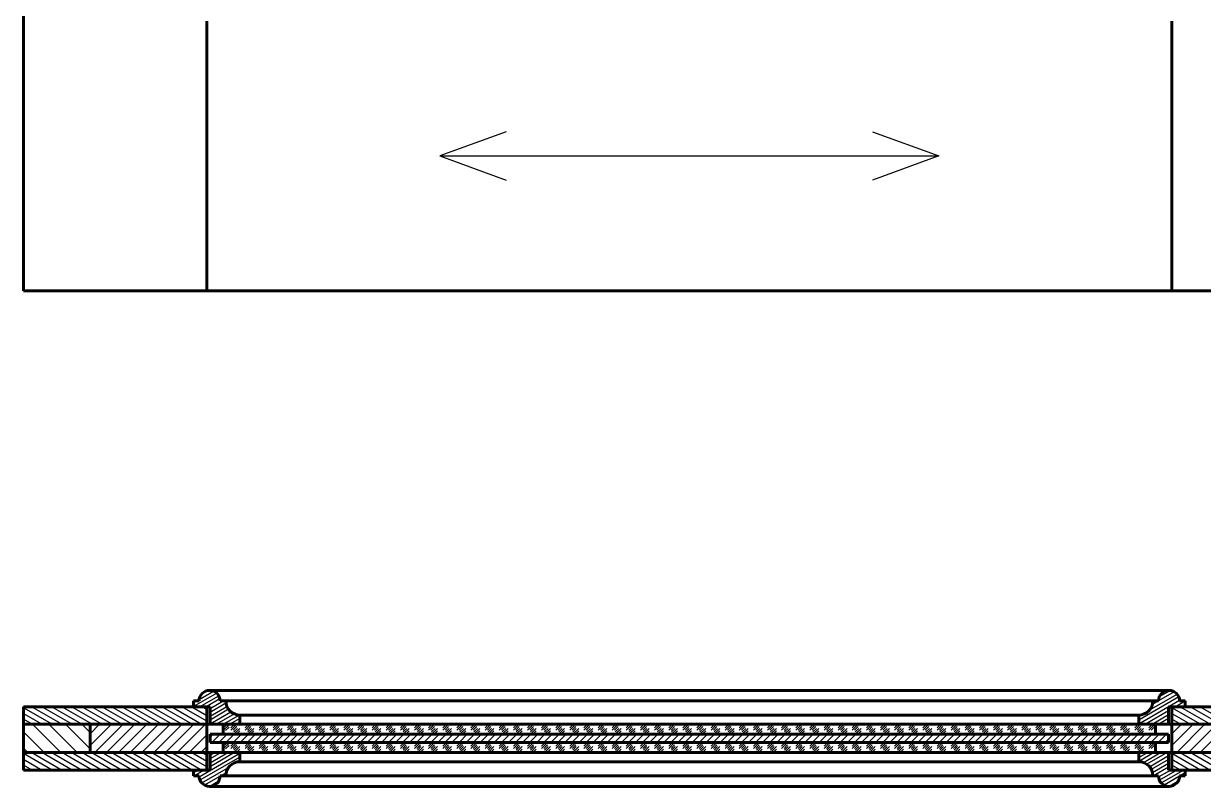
# Model space of a CAD drawing. Header units: inches. Extents: x -4554 to 14101, y -13650 to 2449.
# Drawn here: x 0 to 709, y -9898 to -9439 of the extents above; entities that cross this region are included whole.
import ezdxf

# ---------------------------------------------------------------- set-up
doc = ezdxf.new("R2010")
doc.units = ezdxf.units.IN
doc.layers.add('Слой1', color=7, linetype='Continuous')

# ---------------------------------------------------------------- blocks, each defined once
blk = doc.blocks.new('*B460')
at = {"layer": 'Слой1', "linetype": 'Continuous'}
for p, q in [((17.19, -9888), (0, -9878.08)), ((0, -9881.54), (11.19, -9888)), ((5, -9877.5), (23.19, -9888)), ((29.19, -9888), (11, -9877.5)), ((17, -9877.5), (35.19, -9888)), ((41.19, -9888), (23, -9877.5)), ((29, -9877.5), (47.19, -9888)), ((53.19, -9888), (35, -9877.5)), ((41, -9877.5), (59.19, -9888)), ((65.19, -9888), (47, -9877.5)), ((53, -9877.5), (71.19, -9888)), ((77.19, -9888), (59, -9877.5)), ((65, -9877.5), (83.19, -9888)), ((89.19, -9888), (71, -9877.5)), ((77, -9877.5), (95.19, -9888)), ((101.19, -9888), (83, -9877.5)), ((89, -9877.5), (107.19, -9888)), ((110, -9886.16), (95, -9877.5)), ((101, -9877.5), (110, -9882.7)), ((110, -9879.23), (107, -9877.5)), ((5.19, -9888), (0, -9885.01))]:
    blk.add_line(p, q, dxfattribs=at)
blk = doc.blocks.new('*B461')
at = {"layer": 'Слой1', "linetype": 'Continuous'}
for p, q in [((707.19, -9888), (690, -9878.08)), ((690, -9881.54), (701.19, -9888)), ((695, -9877.5), (713.19, -9888)), ((719.19, -9888), (701, -9877.5)), ((707, -9877.5), (725.19, -9888)), ((731.19, -9888), (713, -9877.5)), ((719, -9877.5), (737.19, -9888)), ((743.19, -9888), (725, -9877.5)), ((731, -9877.5), (749.19, -9888)), ((755.19, -9888), (737, -9877.5)), ((743, -9877.5), (761.19, -9888)), ((767.19, -9888), (749, -9877.5)), ((755, -9877.5), (773.19, -9888)), ((779.19, -9888), (761, -9877.5)), ((767, -9877.5), (785.19, -9888)), ((791.19, -9888), (773, -9877.5)), ((779, -9877.5), (797.19, -9888)), ((800, -9886.16), (785, -9877.5)), ((791, -9877.5), (800, -9882.7)), ((800, -9879.23), (797, -9877.5)), ((695.19, -9888), (690, -9885.01))]:
    blk.add_line(p, q, dxfattribs=at)
blk = doc.blocks.new('*B462')
at = {"layer": 'Слой1', "linetype": 'Continuous'}
for p, q in [((105.43, -9892.09), (130, -9877.9)), ((130, -9880.21), (105.95, -9894.1)), ((126.7, -9877.5), (112, -9885.99)), ((112, -9883.68), (122.7, -9877.5)), ((118.7, -9877.5), (112, -9881.37)), ((112, -9879.06), (114.7, -9877.5)), ((102, -9889.45), (104.51, -9888)), ((108.51, -9888), (102.45, -9891.5)), ((107.05, -9895.77), (123.14, -9886.48)), ((129.09, -9883.05), (130, -9882.52)), ((118.1, -9891.7), (108.75, -9897.1)), ((111.46, -9897.84), (117.39, -9894.42)), ((121.71, -9889.62), (118.45, -9891.5))]:
    blk.add_line(p, q, dxfattribs=at)
blk = doc.blocks.new('*B463')
at = {"layer": 'Слой1', "linetype": 'Continuous'}
for p, q in [((679.2, -9877.5), (670, -9882.81)), ((670, -9880.5), (675.2, -9877.5)), ((671.2, -9877.5), (670, -9878.19)), ((672.83, -9883.49), (683.2, -9877.5)), ((687.2, -9877.5), (674.94, -9884.58)), ((676.48, -9886), (688, -9879.35)), ((688, -9881.66), (677.59, -9887.67)), ((678.28, -9889.58), (688, -9883.97)), ((688, -9886.27), (678.95, -9891.5)), ((681.93, -9892.09), (689.01, -9888)), ((693.01, -9888), (682.45, -9894.1)), ((683.55, -9895.77), (697.01, -9888)), ((694.6, -9891.7), (685.25, -9897.1)), ((687.96, -9897.84), (693.89, -9894.42)), ((698, -9889.74), (694.95, -9891.5))]:
    blk.add_line(p, q, dxfattribs=at)
blk = doc.blocks.new('*B464')
at = {"layer": 'Слой1', "linetype": 'Continuous'}
for p, q in [((120, -9875.35), (123.54, -9871.81)), ((120, -9873.94), (122.12, -9871.81)), ((121.41, -9875.35), (123.54, -9873.23)), ((128.09, -9871.5), (124.56, -9875.04)), ((126.68, -9871.5), (124.56, -9873.62)), ((128.09, -9872.91), (125.97, -9875.04)), ((126.34, -9877.5), (129.87, -9873.96)), ((126.34, -9876.09), (128.46, -9873.96)), ((136.58, -9871.5), (133.04, -9875.04)), ((135.16, -9871.5), (133.04, -9873.62)), ((136.58, -9872.91), (134.46, -9875.04)), ((134.82, -9877.5), (138.36, -9873.96)), ((134.82, -9876.09), (136.94, -9873.96)), ((145.06, -9871.5), (141.53, -9875.04)), ((143.65, -9871.5), (141.53, -9873.62)), ((145.06, -9872.91), (142.94, -9875.04)), ((143.31, -9877.5), (146.84, -9873.96)), ((143.31, -9876.09), (145.43, -9873.96)), ((153.55, -9871.5), (150.01, -9875.04)), ((152.13, -9871.5), (150.01, -9873.62)), ((153.55, -9872.91), (151.43, -9875.04)), ((151.79, -9877.5), (155.33, -9873.96)), ((151.79, -9876.09), (153.91, -9873.96)), ((162.03, -9871.5), (158.5, -9875.04)), ((160.62, -9871.5), (158.5, -9873.62)), ((162.03, -9872.91), (159.91, -9875.04)), ((160.28, -9877.5), (163.81, -9873.96)), ((160.28, -9876.09), (162.4, -9873.96)), ((170.52, -9871.5), (166.98, -9875.04)), ((169.1, -9871.5), (166.98, -9873.62)), ((170.52, -9872.91), (168.4, -9875.04)), ((168.76, -9877.5), (172.3, -9873.96)), ((168.76, -9876.09), (170.88, -9873.96)), ((179, -9871.5), (175.47, -9875.04)), ((177.59, -9871.5), (175.47, -9873.62)), ((179, -9872.91), (176.88, -9875.04)), ((177.25, -9877.5), (180.78, -9873.96)), ((177.25, -9876.09), (179.37, -9873.96)), ((187.49, -9871.5), (183.95, -9875.04)), ((186.08, -9871.5), (183.95, -9873.62)), ((187.49, -9872.91), (185.37, -9875.04)), ((185.73, -9877.5), (189.27, -9873.96)), ((185.73, -9876.09), (187.85, -9873.96)), ((195.98, -9871.5), (192.44, -9875.04)), ((194.56, -9871.5), (192.44, -9873.62)), ((195.98, -9872.91), (193.85, -9875.04)), ((194.22, -9877.5), (197.75, -9873.96)), ((194.22, -9876.09), (196.34, -9873.96)), ((204.46, -9871.5), (200.92, -9875.04)), ((203.05, -9871.5), (200.92, -9873.62)), ((204.46, -9872.91), (202.34, -9875.04)), ((202.7, -9877.5), (206.24, -9873.96)), ((202.7, -9876.09), (204.82, -9873.96)), ((212.95, -9871.5), (209.41, -9875.04)), ((211.53, -9871.5), (209.41, -9873.62)), ((212.95, -9872.91), (210.82, -9875.04)), ((211.19, -9877.5), (214.72, -9873.96)), ((211.19, -9876.09), (213.31, -9873.96)), ((221.43, -9871.5), (217.9, -9875.04)), ((220.02, -9871.5), (217.9, -9873.62)), ((221.43, -9872.91), (219.31, -9875.04)), ((219.67, -9877.5), (223.21, -9873.96)), ((219.67, -9876.09), (221.79, -9873.96)), ((229.92, -9871.5), (226.38, -9875.04)), ((228.5, -9871.5), (226.38, -9873.62)), ((229.92, -9872.91), (227.79, -9875.04)), ((228.16, -9877.5), (231.69, -9873.96)), ((228.16, -9876.09), (230.28, -9873.96)), ((238.4, -9871.5), (234.87, -9875.04)), ((236.99, -9871.5), (234.87, -9873.62)), ((238.4, -9872.91), (236.28, -9875.04)), ((236.64, -9877.5), (240.18, -9873.96)), ((236.64, -9876.09), (238.77, -9873.96)), ((246.89, -9871.5), (243.35, -9875.04)), ((245.47, -9871.5), (243.35, -9873.62)), ((246.89, -9872.91), (244.77, -9875.04)), ((245.13, -9877.5), (248.66, -9873.96)), ((245.13, -9876.09), (247.25, -9873.96)), ((255.37, -9871.5), (251.84, -9875.04)), ((253.96, -9871.5), (251.84, -9873.62)), ((255.37, -9872.91), (253.25, -9875.04)), ((253.61, -9877.5), (257.15, -9873.96)), ((253.61, -9876.09), (255.74, -9873.96)), ((263.86, -9871.5), (260.32, -9875.04)), ((262.44, -9871.5), (260.32, -9873.62)), ((263.86, -9872.91), (261.74, -9875.04)), ((262.1, -9877.5), (265.64, -9873.96)), ((262.1, -9876.09), (264.22, -9873.96)), ((272.34, -9871.5), (268.81, -9875.04)), ((270.93, -9871.5), (268.81, -9873.62)), ((272.34, -9872.91), (270.22, -9875.04)), ((270.59, -9877.5), (274.12, -9873.96)), ((270.59, -9876.09), (272.71, -9873.96)), ((280.83, -9871.5), (277.29, -9875.04)), ((279.41, -9871.5), (277.29, -9873.62)), ((280.83, -9872.91), (278.71, -9875.04)), ((279.07, -9877.5), (282.61, -9873.96)), ((279.07, -9876.09), (281.19, -9873.96)), ((289.31, -9871.5), (285.78, -9875.04)), ((287.9, -9871.5), (285.78, -9873.62)), ((289.31, -9872.91), (287.19, -9875.04)), ((287.56, -9877.5), (291.09, -9873.96)), ((287.56, -9876.09), (289.68, -9873.96)), ((297.8, -9871.5), (294.26, -9875.04)), ((296.38, -9871.5), (294.26, -9873.62)), ((297.8, -9872.91), (295.68, -9875.04)), ((296.04, -9877.5), (299.58, -9873.96)), ((296.04, -9876.09), (298.16, -9873.96)), ((306.28, -9871.5), (302.75, -9875.04)), ((304.87, -9871.5), (302.75, -9873.62)), ((306.28, -9872.91), (304.16, -9875.04)), ((304.53, -9877.5), (308.06, -9873.96)), ((304.53, -9876.09), (306.65, -9873.96)), ((314.77, -9871.5), (311.23, -9875.04)), ((313.35, -9871.5), (311.23, -9873.62)), ((314.77, -9872.91), (312.65, -9875.04)), ((313.01, -9877.5), (316.55, -9873.96)), ((313.01, -9876.09), (315.13, -9873.96)), ((323.25, -9871.5), (319.72, -9875.04)), ((321.84, -9871.5), (319.72, -9873.62)), ((323.25, -9872.91), (321.13, -9875.04)), ((321.5, -9877.5), (325.03, -9873.96)), ((321.5, -9876.09), (323.62, -9873.96)), ((331.74, -9871.5), (328.2, -9875.04)), ((330.33, -9871.5), (328.2, -9873.62)), ((331.74, -9872.91), (329.62, -9875.04)), ((329.98, -9877.5), (333.52, -9873.96)), ((329.98, -9876.09), (332.1, -9873.96)), ((340.22, -9871.5), (336.69, -9875.04)), ((338.81, -9871.5), (336.69, -9873.62)), ((340.22, -9872.91), (338.1, -9875.04)), ((338.47, -9877.5), (342, -9873.96)), ((338.47, -9876.09), (340.59, -9873.96)), ((348.71, -9871.5), (345.17, -9875.04)), ((347.3, -9871.5), (345.17, -9873.62)), ((348.71, -9872.91), (346.59, -9875.04)), ((346.95, -9877.5), (350.49, -9873.96)), ((346.95, -9876.09), (349.07, -9873.96)), ((357.2, -9871.5), (353.66, -9875.04)), ((355.78, -9871.5), (353.66, -9873.62)), ((357.2, -9872.91), (355.07, -9875.04)), ((355.44, -9877.5), (358.97, -9873.96)), ((355.44, -9876.09), (357.56, -9873.96)), ((365.68, -9871.5), (362.15, -9875.04)), ((364.27, -9871.5), (362.15, -9873.62)), ((365.68, -9872.91), (363.56, -9875.04)), ((363.92, -9877.5), (367.46, -9873.96)), ((363.92, -9876.09), (366.04, -9873.96)), ((374.17, -9871.5), (370.63, -9875.04)), ((372.75, -9871.5), (370.63, -9873.62)), ((374.17, -9872.91), (372.04, -9875.04)), ((372.41, -9877.5), (375.94, -9873.96)), ((372.41, -9876.09), (374.53, -9873.96)), ((382.65, -9871.5), (379.12, -9875.04)), ((381.24, -9871.5), (379.12, -9873.62)), ((382.65, -9872.91), (380.53, -9875.04)), ((380.89, -9877.5), (384.43, -9873.96)), ((380.89, -9876.09), (383.02, -9873.96)), ((391.14, -9871.5), (387.6, -9875.04)), ((389.72, -9871.5), (387.6, -9873.62)), ((391.14, -9872.91), (389.02, -9875.04)), ((389.38, -9877.5), (392.91, -9873.96)), ((389.38, -9876.09), (391.5, -9873.96)), ((399.62, -9871.5), (396.09, -9875.04)), ((398.21, -9871.5), (396.09, -9873.62)), ((399.62, -9872.91), (397.5, -9875.04)), ((397.86, -9877.5), (401.4, -9873.96)), ((397.86, -9876.09), (399.99, -9873.96)), ((408.11, -9871.5), (404.57, -9875.04)), ((406.69, -9871.5), (404.57, -9873.62)), ((408.11, -9872.91), (405.99, -9875.04)), ((406.35, -9877.5), (409.89, -9873.96)), ((406.35, -9876.09), (408.47, -9873.96)), ((416.59, -9871.5), (413.06, -9875.04)), ((415.18, -9871.5), (413.06, -9873.62)), ((416.59, -9872.91), (414.47, -9875.04)), ((414.83, -9877.5), (418.37, -9873.96)), ((414.83, -9876.09), (416.96, -9873.96)), ((425.08, -9871.5), (421.54, -9875.04)), ((423.66, -9871.5), (421.54, -9873.62)), ((425.08, -9872.91), (422.96, -9875.04)), ((423.32, -9877.5), (426.86, -9873.96)), ((423.32, -9876.09), (425.44, -9873.96)), ((433.56, -9871.5), (430.03, -9875.04)), ((432.15, -9871.5), (430.03, -9873.62)), ((433.56, -9872.91), (431.44, -9875.04)), ((431.81, -9877.5), (435.34, -9873.96)), ((431.81, -9876.09), (433.93, -9873.96)), ((442.05, -9871.5), (438.51, -9875.04)), ((440.63, -9871.5), (438.51, -9873.62)), ((442.05, -9872.91), (439.93, -9875.04)), ((440.29, -9877.5), (443.83, -9873.96)), ((440.29, -9876.09), (442.41, -9873.96)), ((450.53, -9871.5), (447, -9875.04)), ((449.12, -9871.5), (447, -9873.62)), ((450.53, -9872.91), (448.41, -9875.04)), ((448.78, -9877.5), (452.31, -9873.96)), ((448.78, -9876.09), (450.9, -9873.96)), ((459.02, -9871.5), (455.48, -9875.04)), ((457.6, -9871.5), (455.48, -9873.62)), ((459.02, -9872.91), (456.9, -9875.04)), ((457.26, -9877.5), (460.8, -9873.96)), ((457.26, -9876.09), (459.38, -9873.96)), ((467.5, -9871.5), (463.97, -9875.04)), ((466.09, -9871.5), (463.97, -9873.62)), ((467.5, -9872.91), (465.38, -9875.04)), ((465.75, -9877.5), (469.28, -9873.96)), ((465.75, -9876.09), (467.87, -9873.96)), ((475.99, -9871.5), (472.45, -9875.04)), ((474.58, -9871.5), (472.45, -9873.62)), ((475.99, -9872.91), (473.87, -9875.04)), ((474.23, -9877.5), (477.77, -9873.96)), ((474.23, -9876.09), (476.35, -9873.96)), ((484.47, -9871.5), (480.94, -9875.04)), ((483.06, -9871.5), (480.94, -9873.62)), ((484.47, -9872.91), (482.35, -9875.04)), ((482.72, -9877.5), (486.25, -9873.96)), ((482.72, -9876.09), (484.84, -9873.96)), ((492.96, -9871.5), (489.42, -9875.04)), ((491.55, -9871.5), (489.42, -9873.62)), ((492.96, -9872.91), (490.84, -9875.04)), ((491.2, -9877.5), (494.74, -9873.96)), ((491.2, -9876.09), (493.32, -9873.96)), ((501.45, -9871.5), (497.91, -9875.04)), ((500.03, -9871.5), (497.91, -9873.62)), ((501.45, -9872.91), (499.32, -9875.04)), ((499.69, -9877.5), (503.22, -9873.96)), ((499.69, -9876.09), (501.81, -9873.96)), ((509.93, -9871.5), (506.39, -9875.04)), ((508.52, -9871.5), (506.39, -9873.62)), ((509.93, -9872.91), (507.81, -9875.04)), ((508.17, -9877.5), (511.71, -9873.96)), ((508.17, -9876.09), (510.29, -9873.96)), ((518.42, -9871.5), (514.88, -9875.04)), ((517, -9871.5), (514.88, -9873.62)), ((518.42, -9872.91), (516.29, -9875.04)), ((516.66, -9877.5), (520.19, -9873.96)), ((516.66, -9876.09), (518.78, -9873.96)), ((526.9, -9871.5), (523.37, -9875.04)), ((525.49, -9871.5), (523.37, -9873.62)), ((526.9, -9872.91), (524.78, -9875.04)), ((525.14, -9877.5), (528.68, -9873.96)), ((525.14, -9876.09), (527.26, -9873.96)), ((535.39, -9871.5), (531.85, -9875.04)), ((533.97, -9871.5), (531.85, -9873.62)), ((535.39, -9872.91), (533.26, -9875.04)), ((533.63, -9877.5), (537.16, -9873.96)), ((533.63, -9876.09), (535.75, -9873.96)), ((543.87, -9871.5), (540.34, -9875.04)), ((542.46, -9871.5), (540.34, -9873.62)), ((543.87, -9872.91), (541.75, -9875.04)), ((542.11, -9877.5), (545.65, -9873.96)), ((542.11, -9876.09), (544.24, -9873.96)), ((552.36, -9871.5), (548.82, -9875.04)), ((550.94, -9871.5), (548.82, -9873.62)), ((552.36, -9872.91), (550.24, -9875.04)), ((550.6, -9877.5), (554.13, -9873.96)), ((550.6, -9876.09), (552.72, -9873.96)), ((560.84, -9871.5), (557.31, -9875.04)), ((559.43, -9871.5), (557.31, -9873.62)), ((560.84, -9872.91), (558.72, -9875.04)), ((559.08, -9877.5), (562.62, -9873.96)), ((559.08, -9876.09), (561.21, -9873.96)), ((569.33, -9871.5), (565.79, -9875.04)), ((567.91, -9871.5), (565.79, -9873.62)), ((569.33, -9872.91), (567.21, -9875.04)), ((567.57, -9877.5), (571.11, -9873.96)), ((567.57, -9876.09), (569.69, -9873.96)), ((577.81, -9871.5), (574.28, -9875.04)), ((576.4, -9871.5), (574.28, -9873.62)), ((577.81, -9872.91), (575.69, -9875.04)), ((576.06, -9877.5), (579.59, -9873.96)), ((576.06, -9876.09), (578.18, -9873.96)), ((586.3, -9871.5), (582.76, -9875.04)), ((584.88, -9871.5), (582.76, -9873.62)), ((586.3, -9872.91), (584.18, -9875.04)), ((584.54, -9877.5), (588.08, -9873.96)), ((584.54, -9876.09), (586.66, -9873.96)), ((594.78, -9871.5), (591.25, -9875.04)), ((593.37, -9871.5), (591.25, -9873.62)), ((594.78, -9872.91), (592.66, -9875.04)), ((593.03, -9877.5), (596.56, -9873.96)), ((593.03, -9876.09), (595.15, -9873.96)), ((603.27, -9871.5), (599.73, -9875.04)), ((601.85, -9871.5), (599.73, -9873.62)), ((603.27, -9872.91), (601.15, -9875.04)), ((601.51, -9877.5), (605.05, -9873.96)), ((601.51, -9876.09), (603.63, -9873.96)), ((611.75, -9871.5), (608.22, -9875.04)), ((610.34, -9871.5), (608.22, -9873.62)), ((611.75, -9872.91), (609.63, -9875.04)), ((610, -9877.5), (613.53, -9873.96)), ((610, -9876.09), (612.12, -9873.96)), ((620.24, -9871.5), (616.7, -9875.04)), ((618.82, -9871.5), (616.7, -9873.62)), ((620.24, -9872.91), (618.12, -9875.04)), ((618.48, -9877.5), (622.02, -9873.96)), ((618.48, -9876.09), (620.6, -9873.96)), ((628.72, -9871.5), (625.19, -9875.04)), ((627.31, -9871.5), (625.19, -9873.62)), ((628.72, -9872.91), (626.6, -9875.04)), ((626.97, -9877.5), (630.5, -9873.96)), ((626.97, -9876.09), (629.09, -9873.96)), ((637.21, -9871.5), (633.67, -9875.04)), ((635.8, -9871.5), (633.67, -9873.62)), ((637.21, -9872.91), (635.09, -9875.04)), ((635.45, -9877.5), (638.99, -9873.96)), ((635.45, -9876.09), (637.57, -9873.96)), ((645.69, -9871.5), (642.16, -9875.04)), ((644.28, -9871.5), (642.16, -9873.62)), ((645.69, -9872.91), (643.57, -9875.04)), ((643.94, -9877.5), (647.47, -9873.96)), ((643.94, -9876.09), (646.06, -9873.96)), ((654.18, -9871.5), (650.64, -9875.04)), ((652.77, -9871.5), (650.64, -9873.62)), ((654.18, -9872.91), (652.06, -9875.04)), ((652.42, -9877.5), (655.96, -9873.96)), ((652.42, -9876.09), (654.54, -9873.96)), ((662.67, -9871.5), (659.13, -9875.04)), ((661.25, -9871.5), (659.13, -9873.62)), ((662.67, -9872.91), (660.54, -9875.04)), ((660.91, -9877.5), (664.44, -9873.96)), ((660.91, -9876.09), (663.03, -9873.96)), ((671.15, -9871.5), (667.62, -9875.04)), ((669.74, -9871.5), (667.62, -9873.62)), ((671.15, -9872.91), (669.03, -9875.04)), ((669.39, -9877.5), (672.93, -9873.96)), ((669.39, -9876.09), (671.51, -9873.96)), ((679.64, -9871.5), (676.1, -9875.04)), ((678.22, -9871.5), (676.1, -9873.62)), ((679.64, -9872.91), (677.51, -9875.04)), ((127.75, -9877.5), (129.87, -9875.38)), ((136.23, -9877.5), (138.36, -9875.38)), ((144.72, -9877.5), (146.84, -9875.38)), ((153.21, -9877.5), (155.33, -9875.38)), ((161.69, -9877.5), (163.81, -9875.38)), ((170.18, -9877.5), (172.3, -9875.38)), ((178.66, -9877.5), (180.78, -9875.38)), ((187.15, -9877.5), (189.27, -9875.38)), ((195.63, -9877.5), (197.75, -9875.38)), ((204.12, -9877.5), (206.24, -9875.38)), ((212.6, -9877.5), (214.72, -9875.38)), ((221.09, -9877.5), (223.21, -9875.38)), ((229.57, -9877.5), (231.69, -9875.38)), ((238.06, -9877.5), (240.18, -9875.38)), ((246.54, -9877.5), (248.66, -9875.38)), ((255.03, -9877.5), (257.15, -9875.38)), ((263.51, -9877.5), (265.64, -9875.38)), ((272, -9877.5), (274.12, -9875.38)), ((280.48, -9877.5), (282.61, -9875.38)), ((288.97, -9877.5), (291.09, -9875.38)), ((297.46, -9877.5), (299.58, -9875.38)), ((305.94, -9877.5), (308.06, -9875.38)), ((314.43, -9877.5), (316.55, -9875.38)), ((322.91, -9877.5), (325.03, -9875.38)), ((331.4, -9877.5), (333.52, -9875.38)), ((339.88, -9877.5), (342, -9875.38)), ((348.37, -9877.5), (350.49, -9875.38)), ((356.85, -9877.5), (358.97, -9875.38)), ((365.34, -9877.5), (367.46, -9875.38)), ((373.82, -9877.5), (375.94, -9875.38)), ((382.31, -9877.5), (384.43, -9875.38)), ((390.79, -9877.5), (392.91, -9875.38)), ((399.28, -9877.5), (401.4, -9875.38)), ((407.76, -9877.5), (409.89, -9875.38)), ((416.25, -9877.5), (418.37, -9875.38)), ((424.73, -9877.5), (426.86, -9875.38)), ((433.22, -9877.5), (435.34, -9875.38)), ((441.71, -9877.5), (443.83, -9875.38)), ((450.19, -9877.5), (452.31, -9875.38)), ((458.68, -9877.5), (460.8, -9875.38)), ((467.16, -9877.5), (469.28, -9875.38)), ((475.65, -9877.5), (477.77, -9875.38)), ((484.13, -9877.5), (486.25, -9875.38)), ((492.62, -9877.5), (494.74, -9875.38)), ((501.1, -9877.5), (503.22, -9875.38)), ((509.59, -9877.5), (511.71, -9875.38)), ((518.07, -9877.5), (520.19, -9875.38)), ((526.56, -9877.5), (528.68, -9875.38)), ((535.04, -9877.5), (537.16, -9875.38)), ((543.53, -9877.5), (545.65, -9875.38)), ((552.01, -9877.5), (554.13, -9875.38)), ((560.5, -9877.5), (562.62, -9875.38)), ((568.98, -9877.5), (571.11, -9875.38)), ((577.47, -9877.5), (579.59, -9875.38)), ((585.95, -9877.5), (588.08, -9875.38)), ((594.44, -9877.5), (596.56, -9875.38)), ((602.93, -9877.5), (605.05, -9875.38)), ((611.41, -9877.5), (613.53, -9875.38)), ((619.9, -9877.5), (622.02, -9875.38)), ((628.38, -9877.5), (630.5, -9875.38)), ((636.87, -9877.5), (638.99, -9875.38)), ((645.35, -9877.5), (647.47, -9875.38)), ((653.84, -9877.5), (655.96, -9875.38)), ((662.32, -9877.5), (664.44, -9875.38)), ((670.81, -9877.5), (672.93, -9875.38))]:
    blk.add_line(p, q, dxfattribs=at)
blk = doc.blocks.new('*B465')
at = {"layer": 'Слой1', "linetype": 'Continuous'}
for p, q in [((17.19, -9860.5), (0, -9850.58)), ((5, -9850), (23.19, -9860.5)), ((29.19, -9860.5), (11, -9850)), ((17, -9850), (35.19, -9860.5)), ((41.19, -9860.5), (23, -9850)), ((29, -9850), (47.19, -9860.5)), ((53.19, -9860.5), (35, -9850)), ((41, -9850), (59.19, -9860.5)), ((65.19, -9860.5), (47, -9850)), ((53, -9850), (71.19, -9860.5)), ((77.19, -9860.5), (59, -9850)), ((65, -9850), (83.19, -9860.5)), ((89.19, -9860.5), (71, -9850)), ((77, -9850), (95.19, -9860.5)), ((101.19, -9860.5), (83, -9850)), ((89, -9850), (107.19, -9860.5)), ((110, -9858.66), (95, -9850)), ((101, -9850), (110, -9855.2)), ((110, -9851.73), (107, -9850)), ((0, -9854.04), (11.19, -9860.5)), ((5.19, -9860.5), (0, -9857.51))]:
    blk.add_line(p, q, dxfattribs=at)
blk = doc.blocks.new('*B466')
at = {"layer": 'Слой1', "linetype": 'Continuous'}
for p, q in [((707.19, -9860.5), (690, -9850.58)), ((695, -9850), (713.19, -9860.5)), ((719.19, -9860.5), (701, -9850)), ((707, -9850), (725.19, -9860.5)), ((731.19, -9860.5), (713, -9850)), ((719, -9850), (737.19, -9860.5)), ((743.19, -9860.5), (725, -9850)), ((731, -9850), (749.19, -9860.5)), ((755.19, -9860.5), (737, -9850)), ((743, -9850), (761.19, -9860.5)), ((767.19, -9860.5), (749, -9850)), ((755, -9850), (773.19, -9860.5)), ((779.19, -9860.5), (761, -9850)), ((767, -9850), (785.19, -9860.5)), ((791.19, -9860.5), (773, -9850)), ((779, -9850), (797.19, -9860.5)), ((800, -9858.66), (785, -9850)), ((791, -9850), (800, -9855.2)), ((800, -9851.73), (797, -9850)), ((690, -9854.04), (701.19, -9860.5)), ((695.19, -9860.5), (690, -9857.51))]:
    blk.add_line(p, q, dxfattribs=at)
blk = doc.blocks.new('*B467')
at = {"layer": 'Слой1', "linetype": 'Continuous'}
for p, q in [((116.01, -9841.79), (102, -9849.88)), ((105.47, -9845.56), (114.08, -9840.59)), ((105.79, -9850), (117.27, -9843.37)), ((110.69, -9840.24), (106.86, -9842.45)), ((117.98, -9845.27), (109.79, -9850)), ((102, -9847.57), (103.85, -9846.5)), ((112, -9851.03), (119.85, -9846.5)), ((121.6, -9847.8), (112, -9853.34)), ((112, -9855.65), (122.16, -9849.78)), ((123.14, -9851.53), (112, -9857.96)), ((112, -9860.27), (124.55, -9853.02)), ((126.69, -9854.33), (116, -9860.5)), ((120, -9860.5), (129.55, -9854.99)), ((130, -9857.04), (124, -9860.5)), ((128, -9860.5), (130, -9859.35))]:
    blk.add_line(p, q, dxfattribs=at)
blk = doc.blocks.new('*B468')
at = {"layer": 'Слой1', "linetype": 'Continuous'}
for p, q in [((694.11, -9844.04), (670, -9857.96)), ((670, -9860.27), (694.59, -9846.07)), ((676.63, -9851.83), (693.05, -9842.34)), ((691.4, -9840.99), (681.9, -9846.47)), ((682.49, -9843.82), (688.81, -9840.17)), ((688, -9852.42), (674, -9860.5)), ((681.85, -9846.5), (678.24, -9848.58)), ((698, -9846.64), (692.19, -9850)), ((696.19, -9850), (698, -9848.95)), ((670, -9855.65), (671.3, -9854.9)), ((678, -9860.5), (688, -9854.73)), ((688, -9857.04), (682, -9860.5)), ((686, -9860.5), (688, -9859.35))]:
    blk.add_line(p, q, dxfattribs=at)
blk = doc.blocks.new('*B469')
at = {"layer": 'Слой1', "linetype": 'Continuous'}
for p, q in [((128.09, -9860.5), (124.56, -9864.04)), ((126.68, -9860.5), (124.56, -9862.62)), ((136.58, -9860.5), (133.04, -9864.04)), ((135.16, -9860.5), (133.04, -9862.62)), ((145.06, -9860.5), (141.53, -9864.04)), ((143.65, -9860.5), (141.53, -9862.62)), ((153.55, -9860.5), (150.01, -9864.04)), ((152.13, -9860.5), (150.01, -9862.62)), ((162.03, -9860.5), (158.5, -9864.04)), ((160.62, -9860.5), (158.5, -9862.62)), ((170.52, -9860.5), (166.98, -9864.04)), ((169.1, -9860.5), (166.98, -9862.62)), ((179, -9860.5), (175.47, -9864.04)), ((177.59, -9860.5), (175.47, -9862.62)), ((187.49, -9860.5), (183.95, -9864.04)), ((186.08, -9860.5), (183.95, -9862.62)), ((195.98, -9860.5), (192.44, -9864.04)), ((194.56, -9860.5), (192.44, -9862.62)), ((204.46, -9860.5), (200.92, -9864.04)), ((203.05, -9860.5), (200.92, -9862.62)), ((212.95, -9860.5), (209.41, -9864.04)), ((211.53, -9860.5), (209.41, -9862.62)), ((221.43, -9860.5), (217.9, -9864.04)), ((220.02, -9860.5), (217.9, -9862.62)), ((229.92, -9860.5), (226.38, -9864.04)), ((228.5, -9860.5), (226.38, -9862.62)), ((238.4, -9860.5), (234.87, -9864.04)), ((236.99, -9860.5), (234.87, -9862.62)), ((246.89, -9860.5), (243.35, -9864.04)), ((245.47, -9860.5), (243.35, -9862.62)), ((255.37, -9860.5), (251.84, -9864.04)), ((253.96, -9860.5), (251.84, -9862.62)), ((263.86, -9860.5), (260.32, -9864.04)), ((262.44, -9860.5), (260.32, -9862.62)), ((272.34, -9860.5), (268.81, -9864.04)), ((270.93, -9860.5), (268.81, -9862.62)), ((280.83, -9860.5), (277.29, -9864.04)), ((279.41, -9860.5), (277.29, -9862.62)), ((289.31, -9860.5), (285.78, -9864.04)), ((287.9, -9860.5), (285.78, -9862.62)), ((297.8, -9860.5), (294.26, -9864.04)), ((296.38, -9860.5), (294.26, -9862.62)), ((306.28, -9860.5), (302.75, -9864.04)), ((304.87, -9860.5), (302.75, -9862.62)), ((314.77, -9860.5), (311.23, -9864.04)), ((313.35, -9860.5), (311.23, -9862.62)), ((323.25, -9860.5), (319.72, -9864.04)), ((321.84, -9860.5), (319.72, -9862.62)), ((331.74, -9860.5), (328.2, -9864.04)), ((330.33, -9860.5), (328.2, -9862.62)), ((340.22, -9860.5), (336.69, -9864.04)), ((338.81, -9860.5), (336.69, -9862.62)), ((348.71, -9860.5), (345.17, -9864.04)), ((347.3, -9860.5), (345.17, -9862.62)), ((357.2, -9860.5), (353.66, -9864.04)), ((355.78, -9860.5), (353.66, -9862.62)), ((365.68, -9860.5), (362.15, -9864.04)), ((364.27, -9860.5), (362.15, -9862.62)), ((374.17, -9860.5), (370.63, -9864.04)), ((372.75, -9860.5), (370.63, -9862.62)), ((382.65, -9860.5), (379.12, -9864.04)), ((381.24, -9860.5), (379.12, -9862.62)), ((391.14, -9860.5), (387.6, -9864.04)), ((389.72, -9860.5), (387.6, -9862.62)), ((399.62, -9860.5), (396.09, -9864.04)), ((398.21, -9860.5), (396.09, -9862.62)), ((408.11, -9860.5), (404.57, -9864.04)), ((406.69, -9860.5), (404.57, -9862.62)), ((416.59, -9860.5), (413.06, -9864.04)), ((415.18, -9860.5), (413.06, -9862.62)), ((425.08, -9860.5), (421.54, -9864.04)), ((423.66, -9860.5), (421.54, -9862.62)), ((433.56, -9860.5), (430.03, -9864.04)), ((432.15, -9860.5), (430.03, -9862.62)), ((442.05, -9860.5), (438.51, -9864.04)), ((440.63, -9860.5), (438.51, -9862.62)), ((450.53, -9860.5), (447, -9864.04)), ((449.12, -9860.5), (447, -9862.62)), ((459.02, -9860.5), (455.48, -9864.04)), ((457.6, -9860.5), (455.48, -9862.62)), ((467.5, -9860.5), (463.97, -9864.04)), ((466.09, -9860.5), (463.97, -9862.62)), ((475.99, -9860.5), (472.45, -9864.04)), ((474.58, -9860.5), (472.45, -9862.62)), ((484.47, -9860.5), (480.94, -9864.04)), ((483.06, -9860.5), (480.94, -9862.62)), ((492.96, -9860.5), (489.42, -9864.04)), ((491.55, -9860.5), (489.42, -9862.62)), ((501.45, -9860.5), (497.91, -9864.04)), ((500.03, -9860.5), (497.91, -9862.62)), ((509.93, -9860.5), (506.39, -9864.04)), ((508.52, -9860.5), (506.39, -9862.62)), ((518.42, -9860.5), (514.88, -9864.04)), ((517, -9860.5), (514.88, -9862.62)), ((526.9, -9860.5), (523.37, -9864.04)), ((525.49, -9860.5), (523.37, -9862.62)), ((535.39, -9860.5), (531.85, -9864.04)), ((533.97, -9860.5), (531.85, -9862.62)), ((543.87, -9860.5), (540.34, -9864.04)), ((542.46, -9860.5), (540.34, -9862.62)), ((552.36, -9860.5), (548.82, -9864.04)), ((550.94, -9860.5), (548.82, -9862.62)), ((560.84, -9860.5), (557.31, -9864.04)), ((559.43, -9860.5), (557.31, -9862.62)), ((569.33, -9860.5), (565.79, -9864.04)), ((567.91, -9860.5), (565.79, -9862.62)), ((577.81, -9860.5), (574.28, -9864.04)), ((576.4, -9860.5), (574.28, -9862.62)), ((586.3, -9860.5), (582.76, -9864.04)), ((584.88, -9860.5), (582.76, -9862.62)), ((594.78, -9860.5), (591.25, -9864.04)), ((593.37, -9860.5), (591.25, -9862.62)), ((603.27, -9860.5), (599.73, -9864.04)), ((601.85, -9860.5), (599.73, -9862.62)), ((611.75, -9860.5), (608.22, -9864.04)), ((610.34, -9860.5), (608.22, -9862.62)), ((620.24, -9860.5), (616.7, -9864.04)), ((618.82, -9860.5), (616.7, -9862.62)), ((628.72, -9860.5), (625.19, -9864.04)), ((627.31, -9860.5), (625.19, -9862.62)), ((637.21, -9860.5), (633.67, -9864.04)), ((635.8, -9860.5), (633.67, -9862.62)), ((645.69, -9860.5), (642.16, -9864.04)), ((644.28, -9860.5), (642.16, -9862.62)), ((654.18, -9860.5), (650.64, -9864.04)), ((652.77, -9860.5), (650.64, -9862.62)), ((662.67, -9860.5), (659.13, -9864.04)), ((661.25, -9860.5), (659.13, -9862.62)), ((671.15, -9860.5), (667.62, -9864.04)), ((669.74, -9860.5), (667.62, -9862.62)), ((679.64, -9860.5), (676.1, -9864.04)), ((678.22, -9860.5), (676.1, -9862.62)), ((120, -9864.35), (123.54, -9860.81)), ((120, -9862.94), (122.12, -9860.81)), ((121.41, -9864.35), (123.54, -9862.23)), ((128.09, -9861.91), (125.97, -9864.04)), ((126.34, -9866.5), (129.87, -9862.96)), ((126.34, -9865.09), (128.46, -9862.96)), ((127.75, -9866.5), (129.87, -9864.38)), ((136.58, -9861.91), (134.46, -9864.04)), ((134.82, -9866.5), (138.36, -9862.96)), ((134.82, -9865.09), (136.94, -9862.96)), ((136.23, -9866.5), (138.36, -9864.38)), ((145.06, -9861.91), (142.94, -9864.04)), ((143.31, -9866.5), (146.84, -9862.96)), ((143.31, -9865.09), (145.43, -9862.96)), ((144.72, -9866.5), (146.84, -9864.38)), ((153.55, -9861.91), (151.43, -9864.04)), ((151.79, -9866.5), (155.33, -9862.96)), ((151.79, -9865.09), (153.91, -9862.96)), ((153.21, -9866.5), (155.33, -9864.38)), ((162.03, -9861.91), (159.91, -9864.04)), ((160.28, -9866.5), (163.81, -9862.96)), ((160.28, -9865.09), (162.4, -9862.96)), ((161.69, -9866.5), (163.81, -9864.38)), ((170.52, -9861.91), (168.4, -9864.04)), ((168.76, -9866.5), (172.3, -9862.96)), ((168.76, -9865.09), (170.88, -9862.96)), ((170.18, -9866.5), (172.3, -9864.38)), ((179, -9861.91), (176.88, -9864.04)), ((177.25, -9866.5), (180.78, -9862.96)), ((177.25, -9865.09), (179.37, -9862.96)), ((178.66, -9866.5), (180.78, -9864.38)), ((187.49, -9861.91), (185.37, -9864.04)), ((185.73, -9866.5), (189.27, -9862.96)), ((185.73, -9865.09), (187.85, -9862.96)), ((187.15, -9866.5), (189.27, -9864.38)), ((195.98, -9861.91), (193.85, -9864.04)), ((194.22, -9866.5), (197.75, -9862.96)), ((194.22, -9865.09), (196.34, -9862.96)), ((195.63, -9866.5), (197.75, -9864.38)), ((204.46, -9861.91), (202.34, -9864.04)), ((202.7, -9866.5), (206.24, -9862.96)), ((202.7, -9865.09), (204.82, -9862.96)), ((204.12, -9866.5), (206.24, -9864.38)), ((212.95, -9861.91), (210.82, -9864.04)), ((211.19, -9866.5), (214.72, -9862.96)), ((211.19, -9865.09), (213.31, -9862.96)), ((212.6, -9866.5), (214.72, -9864.38)), ((221.43, -9861.91), (219.31, -9864.04)), ((219.67, -9866.5), (223.21, -9862.96)), ((219.67, -9865.09), (221.79, -9862.96)), ((221.09, -9866.5), (223.21, -9864.38)), ((229.92, -9861.91), (227.79, -9864.04)), ((228.16, -9866.5), (231.69, -9862.96)), ((228.16, -9865.09), (230.28, -9862.96)), ((229.57, -9866.5), (231.69, -9864.38)), ((238.4, -9861.91), (236.28, -9864.04)), ((236.64, -9866.5), (240.18, -9862.96)), ((236.64, -9865.09), (238.77, -9862.96)), ((238.06, -9866.5), (240.18, -9864.38)), ((246.89, -9861.91), (244.77, -9864.04)), ((245.13, -9866.5), (248.66, -9862.96)), ((245.13, -9865.09), (247.25, -9862.96)), ((246.54, -9866.5), (248.66, -9864.38)), ((255.37, -9861.91), (253.25, -9864.04)), ((253.61, -9866.5), (257.15, -9862.96)), ((253.61, -9865.09), (255.74, -9862.96)), ((255.03, -9866.5), (257.15, -9864.38)), ((263.86, -9861.91), (261.74, -9864.04)), ((262.1, -9866.5), (265.64, -9862.96)), ((262.1, -9865.09), (264.22, -9862.96)), ((263.51, -9866.5), (265.64, -9864.38)), ((272.34, -9861.91), (270.22, -9864.04)), ((270.59, -9866.5), (274.12, -9862.96)), ((270.59, -9865.09), (272.71, -9862.96)), ((272, -9866.5), (274.12, -9864.38)), ((280.83, -9861.91), (278.71, -9864.04)), ((279.07, -9866.5), (282.61, -9862.96)), ((279.07, -9865.09), (281.19, -9862.96)), ((280.48, -9866.5), (282.61, -9864.38)), ((289.31, -9861.91), (287.19, -9864.04)), ((287.56, -9866.5), (291.09, -9862.96)), ((287.56, -9865.09), (289.68, -9862.96)), ((288.97, -9866.5), (291.09, -9864.38)), ((297.8, -9861.91), (295.68, -9864.04)), ((296.04, -9866.5), (299.58, -9862.96)), ((296.04, -9865.09), (298.16, -9862.96)), ((297.46, -9866.5), (299.58, -9864.38)), ((306.28, -9861.91), (304.16, -9864.04)), ((304.53, -9866.5), (308.06, -9862.96)), ((304.53, -9865.09), (306.65, -9862.96)), ((305.94, -9866.5), (308.06, -9864.38)), ((314.77, -9861.91), (312.65, -9864.04)), ((313.01, -9866.5), (316.55, -9862.96)), ((313.01, -9865.09), (315.13, -9862.96)), ((314.43, -9866.5), (316.55, -9864.38)), ((323.25, -9861.91), (321.13, -9864.04)), ((321.5, -9866.5), (325.03, -9862.96)), ((321.5, -9865.09), (323.62, -9862.96)), ((322.91, -9866.5), (325.03, -9864.38)), ((331.74, -9861.91), (329.62, -9864.04)), ((329.98, -9866.5), (333.52, -9862.96)), ((329.98, -9865.09), (332.1, -9862.96)), ((331.4, -9866.5), (333.52, -9864.38)), ((340.22, -9861.91), (338.1, -9864.04)), ((338.47, -9866.5), (342, -9862.96)), ((338.47, -9865.09), (340.59, -9862.96)), ((339.88, -9866.5), (342, -9864.38)), ((348.71, -9861.91), (346.59, -9864.04)), ((346.95, -9866.5), (350.49, -9862.96)), ((346.95, -9865.09), (349.07, -9862.96)), ((348.37, -9866.5), (350.49, -9864.38)), ((357.2, -9861.91), (355.07, -9864.04)), ((355.44, -9866.5), (358.97, -9862.96)), ((355.44, -9865.09), (357.56, -9862.96)), ((356.85, -9866.5), (358.97, -9864.38)), ((365.68, -9861.91), (363.56, -9864.04)), ((363.92, -9866.5), (367.46, -9862.96)), ((363.92, -9865.09), (366.04, -9862.96)), ((365.34, -9866.5), (367.46, -9864.38)), ((374.17, -9861.91), (372.04, -9864.04)), ((372.41, -9866.5), (375.94, -9862.96)), ((372.41, -9865.09), (374.53, -9862.96)), ((373.82, -9866.5), (375.94, -9864.38)), ((382.65, -9861.91), (380.53, -9864.04)), ((380.89, -9866.5), (384.43, -9862.96)), ((380.89, -9865.09), (383.02, -9862.96)), ((382.31, -9866.5), (384.43, -9864.38)), ((391.14, -9861.91), (389.02, -9864.04)), ((389.38, -9866.5), (392.91, -9862.96)), ((389.38, -9865.09), (391.5, -9862.96)), ((390.79, -9866.5), (392.91, -9864.38)), ((399.62, -9861.91), (397.5, -9864.04)), ((397.86, -9866.5), (401.4, -9862.96)), ((397.86, -9865.09), (399.99, -9862.96)), ((399.28, -9866.5), (401.4, -9864.38)), ((408.11, -9861.91), (405.99, -9864.04)), ((406.35, -9866.5), (409.89, -9862.96)), ((406.35, -9865.09), (408.47, -9862.96)), ((407.76, -9866.5), (409.89, -9864.38)), ((416.59, -9861.91), (414.47, -9864.04)), ((414.83, -9866.5), (418.37, -9862.96)), ((414.83, -9865.09), (416.96, -9862.96)), ((416.25, -9866.5), (418.37, -9864.38)), ((425.08, -9861.91), (422.96, -9864.04)), ((423.32, -9866.5), (426.86, -9862.96)), ((423.32, -9865.09), (425.44, -9862.96)), ((424.73, -9866.5), (426.86, -9864.38)), ((433.56, -9861.91), (431.44, -9864.04)), ((431.81, -9866.5), (435.34, -9862.96)), ((431.81, -9865.09), (433.93, -9862.96)), ((433.22, -9866.5), (435.34, -9864.38)), ((442.05, -9861.91), (439.93, -9864.04)), ((440.29, -9866.5), (443.83, -9862.96)), ((440.29, -9865.09), (442.41, -9862.96)), ((441.71, -9866.5), (443.83, -9864.38)), ((450.53, -9861.91), (448.41, -9864.04)), ((448.78, -9866.5), (452.31, -9862.96)), ((448.78, -9865.09), (450.9, -9862.96)), ((450.19, -9866.5), (452.31, -9864.38)), ((459.02, -9861.91), (456.9, -9864.04)), ((457.26, -9866.5), (460.8, -9862.96)), ((457.26, -9865.09), (459.38, -9862.96)), ((458.68, -9866.5), (460.8, -9864.38)), ((467.5, -9861.91), (465.38, -9864.04)), ((465.75, -9866.5), (469.28, -9862.96)), ((465.75, -9865.09), (467.87, -9862.96)), ((467.16, -9866.5), (469.28, -9864.38)), ((475.99, -9861.91), (473.87, -9864.04)), ((474.23, -9866.5), (477.77, -9862.96)), ((474.23, -9865.09), (476.35, -9862.96)), ((475.65, -9866.5), (477.77, -9864.38)), ((484.47, -9861.91), (482.35, -9864.04)), ((482.72, -9866.5), (486.25, -9862.96)), ((482.72, -9865.09), (484.84, -9862.96)), ((484.13, -9866.5), (486.25, -9864.38)), ((492.96, -9861.91), (490.84, -9864.04)), ((491.2, -9866.5), (494.74, -9862.96)), ((491.2, -9865.09), (493.32, -9862.96)), ((492.62, -9866.5), (494.74, -9864.38)), ((501.45, -9861.91), (499.32, -9864.04)), ((499.69, -9866.5), (503.22, -9862.96)), ((499.69, -9865.09), (501.81, -9862.96)), ((501.1, -9866.5), (503.22, -9864.38)), ((509.93, -9861.91), (507.81, -9864.04)), ((508.17, -9866.5), (511.71, -9862.96)), ((508.17, -9865.09), (510.29, -9862.96)), ((509.59, -9866.5), (511.71, -9864.38)), ((518.42, -9861.91), (516.29, -9864.04)), ((516.66, -9866.5), (520.19, -9862.96)), ((516.66, -9865.09), (518.78, -9862.96)), ((518.07, -9866.5), (520.19, -9864.38)), ((526.9, -9861.91), (524.78, -9864.04)), ((525.14, -9866.5), (528.68, -9862.96)), ((525.14, -9865.09), (527.26, -9862.96)), ((526.56, -9866.5), (528.68, -9864.38)), ((535.39, -9861.91), (533.26, -9864.04)), ((533.63, -9866.5), (537.16, -9862.96)), ((533.63, -9865.09), (535.75, -9862.96)), ((535.04, -9866.5), (537.16, -9864.38)), ((543.87, -9861.91), (541.75, -9864.04)), ((542.11, -9866.5), (545.65, -9862.96)), ((542.11, -9865.09), (544.24, -9862.96)), ((543.53, -9866.5), (545.65, -9864.38)), ((552.36, -9861.91), (550.24, -9864.04)), ((550.6, -9866.5), (554.13, -9862.96)), ((550.6, -9865.09), (552.72, -9862.96)), ((552.01, -9866.5), (554.13, -9864.38)), ((560.84, -9861.91), (558.72, -9864.04)), ((559.08, -9866.5), (562.62, -9862.96)), ((559.08, -9865.09), (561.21, -9862.96)), ((560.5, -9866.5), (562.62, -9864.38)), ((569.33, -9861.91), (567.21, -9864.04)), ((567.57, -9866.5), (571.11, -9862.96)), ((567.57, -9865.09), (569.69, -9862.96)), ((568.98, -9866.5), (571.11, -9864.38)), ((577.81, -9861.91), (575.69, -9864.04)), ((576.06, -9866.5), (579.59, -9862.96)), ((576.06, -9865.09), (578.18, -9862.96)), ((577.47, -9866.5), (579.59, -9864.38)), ((586.3, -9861.91), (584.18, -9864.04)), ((584.54, -9866.5), (588.08, -9862.96)), ((584.54, -9865.09), (586.66, -9862.96)), ((585.95, -9866.5), (588.08, -9864.38)), ((594.78, -9861.91), (592.66, -9864.04)), ((593.03, -9866.5), (596.56, -9862.96)), ((593.03, -9865.09), (595.15, -9862.96)), ((594.44, -9866.5), (596.56, -9864.38)), ((603.27, -9861.91), (601.15, -9864.04)), ((601.51, -9866.5), (605.05, -9862.96)), ((601.51, -9865.09), (603.63, -9862.96)), ((602.93, -9866.5), (605.05, -9864.38)), ((611.75, -9861.91), (609.63, -9864.04)), ((610, -9866.5), (613.53, -9862.96)), ((610, -9865.09), (612.12, -9862.96)), ((611.41, -9866.5), (613.53, -9864.38)), ((620.24, -9861.91), (618.12, -9864.04)), ((618.48, -9866.5), (622.02, -9862.96)), ((618.48, -9865.09), (620.6, -9862.96)), ((619.9, -9866.5), (622.02, -9864.38)), ((628.72, -9861.91), (626.6, -9864.04)), ((626.97, -9866.5), (630.5, -9862.96)), ((626.97, -9865.09), (629.09, -9862.96)), ((628.38, -9866.5), (630.5, -9864.38)), ((637.21, -9861.91), (635.09, -9864.04)), ((635.45, -9866.5), (638.99, -9862.96)), ((635.45, -9865.09), (637.57, -9862.96)), ((636.87, -9866.5), (638.99, -9864.38)), ((645.69, -9861.91), (643.57, -9864.04)), ((643.94, -9866.5), (647.47, -9862.96)), ((643.94, -9865.09), (646.06, -9862.96)), ((645.35, -9866.5), (647.47, -9864.38)), ((654.18, -9861.91), (652.06, -9864.04)), ((652.42, -9866.5), (655.96, -9862.96)), ((652.42, -9865.09), (654.54, -9862.96)), ((653.84, -9866.5), (655.96, -9864.38)), ((662.67, -9861.91), (660.54, -9864.04)), ((660.91, -9866.5), (664.44, -9862.96)), ((660.91, -9865.09), (663.03, -9862.96)), ((662.32, -9866.5), (664.44, -9864.38)), ((671.15, -9861.91), (669.03, -9864.04)), ((669.39, -9866.5), (672.93, -9862.96)), ((669.39, -9865.09), (671.51, -9862.96)), ((670.81, -9866.5), (672.93, -9864.38)), ((679.64, -9861.91), (677.51, -9864.04))]:
    blk.add_line(p, q, dxfattribs=at)
blk = doc.blocks.new('*B470')
at = {"layer": 'Слой1', "linetype": 'Continuous'}
for p, q in [((5.35, -9860.5), (22.35, -9877.5)), ((32.25, -9877.5), (15.25, -9860.5)), ((25.15, -9860.5), (40, -9875.35)), ((40, -9865.45), (35.05, -9860.5)), ((12.45, -9877.5), (0, -9865.05)), ((0, -9874.95), (2.55, -9877.5))]:
    blk.add_line(p, q, dxfattribs=at)
blk = doc.blocks.new('*B472')
at = {"layer": 'Слой1', "linetype": 'Continuous'}
for p, q in [((40, -9873.25), (52.75, -9860.5)), ((45.68, -9860.5), (40, -9866.18)), ((59.82, -9860.5), (42.82, -9877.5)), ((49.9, -9877.5), (66.9, -9860.5)), ((73.97, -9860.5), (56.97, -9877.5)), ((64.04, -9877.5), (81.04, -9860.5)), ((88.11, -9860.5), (71.11, -9877.5)), ((78.18, -9877.5), (95.18, -9860.5)), ((102.25, -9860.5), (85.25, -9877.5)), ((92.32, -9877.5), (109.32, -9860.5)), ((110, -9866.89), (99.39, -9877.5)), ((106.46, -9877.5), (110, -9873.96))]:
    blk.add_line(p, q, dxfattribs=at)
blk = doc.blocks.new('*B473')
at = {"layer": 'Слой1', "linetype": 'Continuous'}
for p, q in [((690, -9873.25), (702.75, -9860.5)), ((695.68, -9860.5), (690, -9866.18)), ((709.82, -9860.5), (692.82, -9877.5)), ((699.9, -9877.5), (716.9, -9860.5)), ((723.97, -9860.5), (706.97, -9877.5)), ((714.04, -9877.5), (731.04, -9860.5)), ((738.11, -9860.5), (721.11, -9877.5)), ((728.18, -9877.5), (745.18, -9860.5)), ((752.25, -9860.5), (735.25, -9877.5)), ((742.32, -9877.5), (759.32, -9860.5)), ((760, -9866.89), (749.39, -9877.5)), ((756.46, -9877.5), (760, -9873.96))]:
    blk.add_line(p, q, dxfattribs=at)
blk = doc.blocks.new('*B474')
at = {"layer": 'Слой1', "linetype": 'Continuous'}
for p, q in [((112, -9868.38), (113.88, -9866.5)), ((118.12, -9866.5), (113.12, -9871.5)), ((117.36, -9871.5), (122.36, -9866.5)), ((126.61, -9866.5), (121.61, -9871.5)), ((125.85, -9871.5), (130.85, -9866.5)), ((135.09, -9866.5), (130.09, -9871.5)), ((134.34, -9871.5), (139.34, -9866.5)), ((143.58, -9866.5), (138.58, -9871.5)), ((142.82, -9871.5), (147.82, -9866.5)), ((152.06, -9866.5), (147.06, -9871.5)), ((151.31, -9871.5), (156.31, -9866.5)), ((160.55, -9866.5), (155.55, -9871.5)), ((159.79, -9871.5), (164.79, -9866.5)), ((169.03, -9866.5), (164.03, -9871.5)), ((168.28, -9871.5), (173.28, -9866.5)), ((177.52, -9866.5), (172.52, -9871.5)), ((176.76, -9871.5), (181.76, -9866.5)), ((186, -9866.5), (181, -9871.5)), ((185.25, -9871.5), (190.25, -9866.5)), ((194.49, -9866.5), (189.49, -9871.5)), ((193.73, -9871.5), (198.73, -9866.5)), ((202.98, -9866.5), (197.98, -9871.5)), ((202.22, -9871.5), (207.22, -9866.5)), ((211.46, -9866.5), (206.46, -9871.5)), ((210.7, -9871.5), (215.7, -9866.5)), ((219.95, -9866.5), (214.95, -9871.5)), ((219.19, -9871.5), (224.19, -9866.5)), ((228.43, -9866.5), (223.43, -9871.5)), ((227.67, -9871.5), (232.67, -9866.5)), ((236.92, -9866.5), (231.92, -9871.5)), ((236.16, -9871.5), (241.16, -9866.5)), ((245.4, -9866.5), (240.4, -9871.5)), ((244.64, -9871.5), (249.64, -9866.5)), ((253.89, -9866.5), (248.89, -9871.5)), ((253.13, -9871.5), (258.13, -9866.5)), ((262.37, -9866.5), (257.37, -9871.5)), ((261.61, -9871.5), (266.61, -9866.5)), ((270.86, -9866.5), (265.86, -9871.5)), ((270.1, -9871.5), (275.1, -9866.5)), ((279.34, -9866.5), (274.34, -9871.5)), ((278.59, -9871.5), (283.59, -9866.5)), ((287.83, -9866.5), (282.83, -9871.5)), ((287.07, -9871.5), (292.07, -9866.5)), ((296.31, -9866.5), (291.31, -9871.5)), ((295.56, -9871.5), (300.56, -9866.5)), ((304.8, -9866.5), (299.8, -9871.5)), ((304.04, -9871.5), (309.04, -9866.5)), ((313.28, -9866.5), (308.28, -9871.5)), ((312.53, -9871.5), (317.53, -9866.5)), ((321.77, -9866.5), (316.77, -9871.5)), ((321.01, -9871.5), (326.01, -9866.5)), ((330.25, -9866.5), (325.25, -9871.5)), ((329.5, -9871.5), (334.5, -9866.5)), ((338.74, -9866.5), (333.74, -9871.5)), ((337.98, -9871.5), (342.98, -9866.5)), ((347.22, -9866.5), (342.22, -9871.5)), ((346.47, -9871.5), (351.47, -9866.5)), ((355.71, -9866.5), (350.71, -9871.5)), ((354.95, -9871.5), (359.95, -9866.5)), ((364.2, -9866.5), (359.2, -9871.5)), ((363.44, -9871.5), (368.44, -9866.5)), ((372.68, -9866.5), (367.68, -9871.5)), ((371.92, -9871.5), (376.92, -9866.5)), ((381.17, -9866.5), (376.17, -9871.5)), ((380.41, -9871.5), (385.41, -9866.5)), ((389.65, -9866.5), (384.65, -9871.5)), ((388.89, -9871.5), (393.89, -9866.5)), ((398.14, -9866.5), (393.14, -9871.5)), ((397.38, -9871.5), (402.38, -9866.5)), ((406.62, -9866.5), (401.62, -9871.5)), ((405.86, -9871.5), (410.86, -9866.5)), ((415.11, -9866.5), (410.11, -9871.5)), ((414.35, -9871.5), (419.35, -9866.5)), ((423.59, -9866.5), (418.59, -9871.5)), ((422.83, -9871.5), (427.83, -9866.5)), ((432.08, -9866.5), (427.08, -9871.5)), ((431.32, -9871.5), (436.32, -9866.5)), ((440.56, -9866.5), (435.56, -9871.5)), ((439.81, -9871.5), (444.81, -9866.5)), ((449.05, -9866.5), (444.05, -9871.5)), ((448.29, -9871.5), (453.29, -9866.5)), ((457.53, -9866.5), (452.53, -9871.5)), ((456.78, -9871.5), (461.78, -9866.5)), ((466.02, -9866.5), (461.02, -9871.5)), ((465.26, -9871.5), (470.26, -9866.5)), ((474.5, -9866.5), (469.5, -9871.5)), ((473.75, -9871.5), (478.75, -9866.5)), ((482.99, -9866.5), (477.99, -9871.5)), ((482.23, -9871.5), (487.23, -9866.5)), ((491.47, -9866.5), (486.47, -9871.5)), ((490.72, -9871.5), (495.72, -9866.5)), ((499.96, -9866.5), (494.96, -9871.5)), ((499.2, -9871.5), (504.2, -9866.5)), ((508.45, -9866.5), (503.45, -9871.5)), ((507.69, -9871.5), (512.69, -9866.5)), ((516.93, -9866.5), (511.93, -9871.5)), ((516.17, -9871.5), (521.17, -9866.5)), ((525.42, -9866.5), (520.42, -9871.5)), ((524.66, -9871.5), (529.66, -9866.5)), ((533.9, -9866.5), (528.9, -9871.5)), ((533.14, -9871.5), (538.14, -9866.5)), ((542.39, -9866.5), (537.39, -9871.5)), ((541.63, -9871.5), (546.63, -9866.5)), ((550.87, -9866.5), (545.87, -9871.5)), ((550.11, -9871.5), (555.11, -9866.5)), ((559.36, -9866.5), (554.36, -9871.5)), ((558.6, -9871.5), (563.6, -9866.5)), ((567.84, -9866.5), (562.84, -9871.5)), ((567.08, -9871.5), (572.08, -9866.5)), ((576.33, -9866.5), (571.33, -9871.5)), ((575.57, -9871.5), (580.57, -9866.5)), ((584.81, -9866.5), (579.81, -9871.5)), ((584.06, -9871.5), (589.06, -9866.5)), ((593.3, -9866.5), (588.3, -9871.5)), ((592.54, -9871.5), (597.54, -9866.5)), ((601.78, -9866.5), (596.78, -9871.5)), ((601.03, -9871.5), (606.03, -9866.5)), ((610.27, -9866.5), (605.27, -9871.5)), ((609.51, -9871.5), (614.51, -9866.5)), ((618.75, -9866.5), (613.75, -9871.5)), ((618, -9871.5), (623, -9866.5)), ((627.24, -9866.5), (622.24, -9871.5)), ((626.48, -9871.5), (631.48, -9866.5)), ((635.72, -9866.5), (630.72, -9871.5)), ((634.97, -9871.5), (639.97, -9866.5)), ((644.21, -9866.5), (639.21, -9871.5)), ((643.45, -9871.5), (648.45, -9866.5)), ((652.69, -9866.5), (647.69, -9871.5)), ((651.94, -9871.5), (656.94, -9866.5)), ((661.18, -9866.5), (656.18, -9871.5)), ((660.42, -9871.5), (665.42, -9866.5)), ((669.67, -9866.5), (664.67, -9871.5)), ((668.91, -9871.5), (673.91, -9866.5)), ((678.15, -9866.5), (673.15, -9871.5)), ((677.39, -9871.5), (682.39, -9866.5)), ((686.64, -9866.5), (681.64, -9871.5)), ((685.88, -9871.5), (688, -9869.38))]:
    blk.add_line(p, q, dxfattribs=at)

msp = doc.modelspace()

# ---------------------------------------------------------------- linework, layer by layer
at = {"layer": 'Слой1', "color": 7, "linetype": 'Continuous', "lineweight": 60}
for p, q in [((0, -9600), (0, -7500)), ((110, -9600), (110, -9438)), ((690, -9600), (690, -9438)), ((0, -9600), (800, -9600)), ((688.22, -9840.15), (111.75, -9840.15)), ((0, -9850), (112, -9850)), ((0, -9888), (0, -9850)), ((102, -9846.5), (102, -9850)), ((105.4, -9846.5), (102, -9846.5)), ((102, -9850), (112, -9850)), ((110, -9888), (110, -9850)), ((112, -9850), (112, -9860.5)), ((121.5, -9846.5), (118.1, -9846.5)), ((681.9, -9846.5), (121.5, -9846.5)), ((678.5, -9846.5), (681.9, -9846.5)), ((688, -9850), (800, -9850)), ((698, -9850), (688, -9850)), ((688, -9850), (688, -9860.5)), ((690, -9888), (690, -9850)), ((694.6, -9846.5), (698, -9846.5)), ((698, -9846.5), (698, -9850)), ((0, -9860.5), (112, -9860.5)), ((40, -9877.5), (40, -9860.5)), ((112, -9860.5), (688, -9860.5)), ((120, -9866.5), (120, -9860.5)), ((130, -9855), (670, -9855)), ((130, -9860.5), (130, -9855)), ((670, -9860.5), (670, -9855)), ((680, -9866.5), (680, -9860.5)), ((688, -9860.5), (800, -9860.5)), ((112, -9866.5), (688, -9866.5)), ((112, -9871.5), (112, -9866.5)), ((688, -9871.5), (688, -9866.5)), ((112, -9871.5), (688, -9871.5)), ((120, -9877.5), (120, -9871.5)), ((680, -9877.5), (680, -9871.5)), ((0, -9877.5), (112, -9877.5)), ((0, -9877.5), (110, -9877.5)), ((112, -9888), (112, -9877.5)), ((112, -9877.5), (688, -9877.5)), ((130, -9877.5), (130, -9883)), ((670, -9877.5), (670, -9883)), ((688, -9888), (688, -9877.5)), ((688, -9877.5), (800, -9877.5)), ((0, -9888), (112, -9888)), ((102, -9891.5), (102, -9888)), ((102, -9888), (112, -9888)), ((130, -9883), (670, -9883)), ((688, -9888), (800, -9888)), ((698, -9888), (688, -9888)), ((698, -9891.5), (698, -9888)), ((105.4, -9891.5), (102, -9891.5)), ((121.5, -9891.5), (118.1, -9891.5)), ((681.9, -9891.5), (121.5, -9891.5)), ((678.5, -9891.5), (681.9, -9891.5)), ((694.6, -9891.5), (698, -9891.5)), ((688.22, -9897.85), (111.75, -9897.85))]:
    msp.add_line(p, q, dxfattribs=at)
at = {"layer": 'Слой1', "linetype": 'Continuous'}
for p, q in [((290, -9504.44), (250, -9519)), ((510, -9504.44), (550, -9519)), ((250, -9519), (550, -9519)), ((250, -9519), (290, -9533.56)), ((550, -9519), (510, -9533.56))]:
    msp.add_line(p, q, dxfattribs=at)
at = {"layer": 'Слой1', "color": 7, "linetype": 'Continuous', "lineweight": 60}
for centre, radius, start, end in [((111.75, -9846.5), 6.35, 0, 180), ((688.25, -9846.5), 6.35, 0, 180), ((130, -9846.5), 8.5, 180, 270), ((670, -9846.5), 8.5, 270, 360), ((130, -9891.5), 8.5, 90, 180), ((670, -9891.5), 8.5, 0, 90), ((111.75, -9891.5), 6.35, 180, 360), ((688.25, -9891.5), 6.35, 180, 360)]:
    msp.add_arc(centre, radius, start, end, dxfattribs=at)

# ---------------------------------------------------------------- block references
at = {"layer": 'Слой1'}
for name in ['*B467', '*B468', '*B465', '*B466', '*B470', '*B472', '*B469', '*B473', '*B474', '*B464', '*B460', '*B462', '*B463', '*B461']:
    msp.add_blockref(name, (0, 0), dxfattribs=at)

doc.saveas('drawing.dxf')
